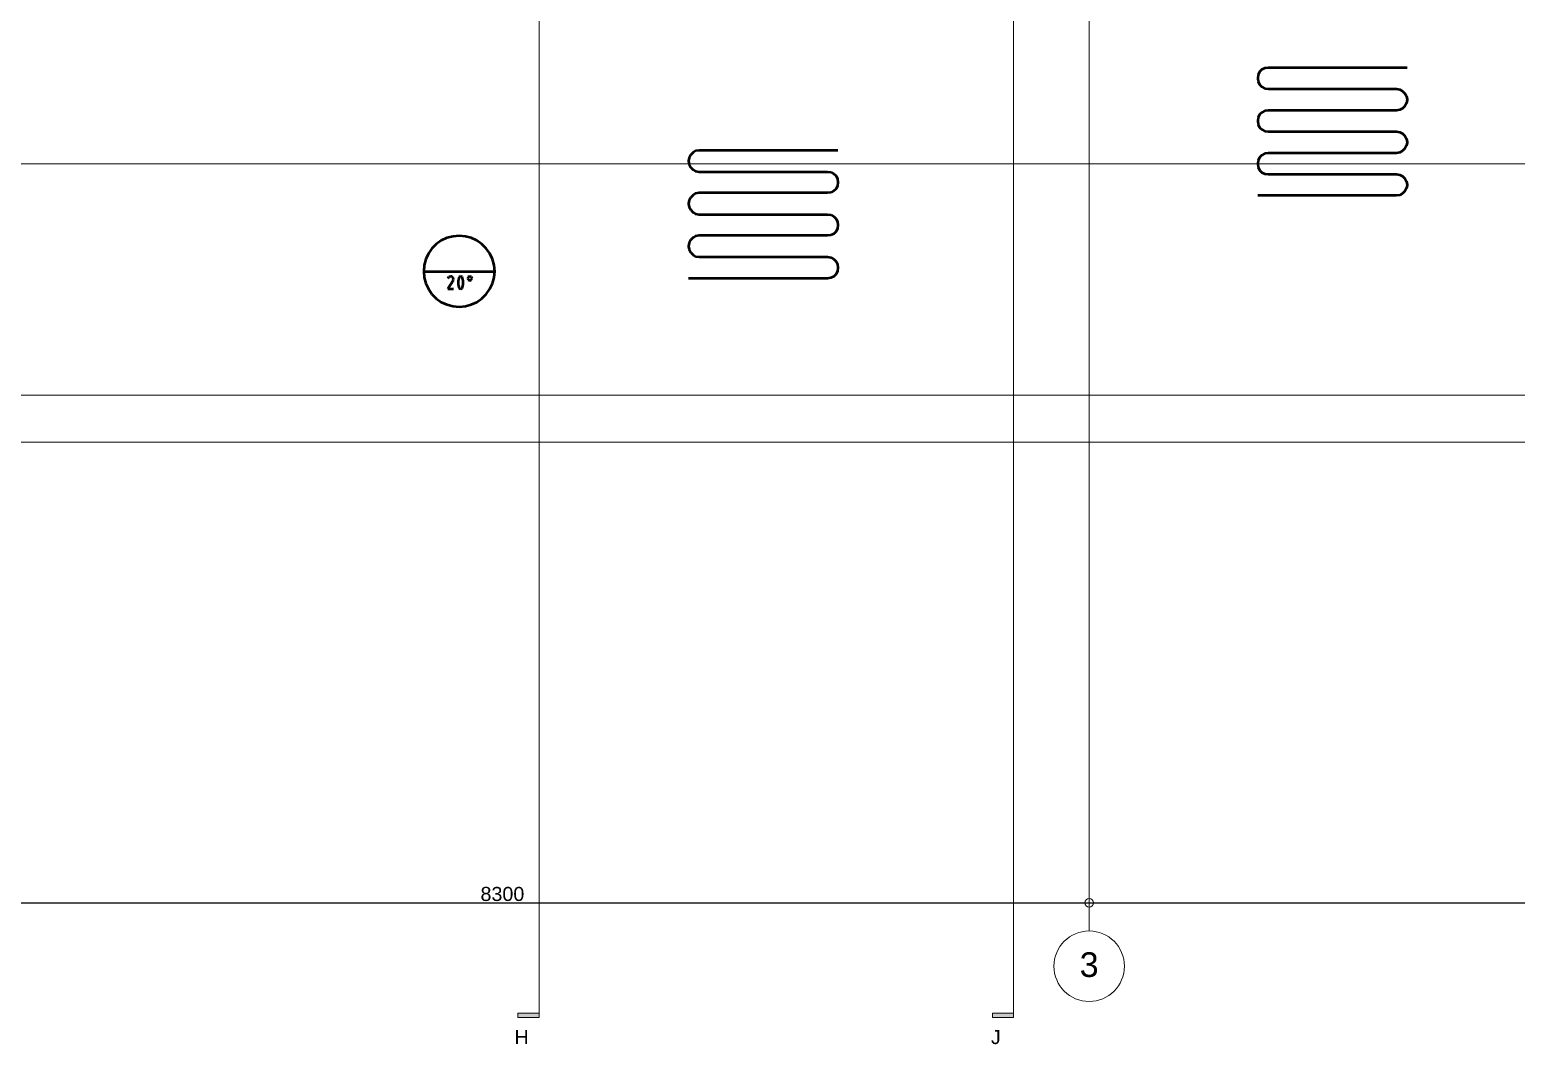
# Model space of a CAD drawing. Header units: metres. Extents: x -4.5 to 35.1, y -3.6 to 25.4.
# Drawn here: x 6.09 to 16.63, y -3.6 to 3.59 of the extents above; entities that cross this region are included whole.
import ezdxf

# ---------------------------------------------------------------- set-up
doc = ezdxf.new("R2010")
doc.units = ezdxf.units.M
doc.header["$PDMODE"] = 65
doc.layers.add('New_A Stramien', color=7, linetype='Continuous', lineweight=13)
doc.layers.add('Standard', color=7, linetype='Continuous', lineweight=25)
doc.styles.add('ARIAL', font='ARIAL.TTF')
doc.dimstyles.new('_DIMSTYLE_3', dxfattribs={"dimtxt": 0.1, "dimasz": 0.2, "dimexe": 0, "dimexo": 0, "dimgap": 0.05, "dimtad": 2, "dimdec": 0, "dimlfac": 1000, "dimrnd": 1, "dimdsep": 46, "dimtxsty": 'ARIAL', "dimblk1": 'ALL_ML_KREIS', "dimblk2": 'ALL_ML_KREIS', "dimsah": 1, "dimcen": 0, "dimclrd": 9, "dimclre": 9, "dimclrt": 9, "dimadec": 0, "dimazin": 0, "dimtfac": 1, "dimtdec": 0, "dimtix": 1, "dimtmove": 2, "dimatfit": 3, "dimfxl": 0, "dimtzin": 0, "dimlwd": 0, "dimlwe": 13, "dimarcsym": 0})

# ---------------------------------------------------------------- blocks, each defined once
blk = doc.blocks.new('ALL_ML_KREIS')
at = {"color": 0, "linetype": 'ByBlock', "lineweight": -2}
for p, q in [((-1, 0), (0.5, 0)), ((0, -0.5), (0, 0.5))]:
    blk.add_line(p, q, dxfattribs=at)
blk.add_circle((0, 0), 0.15, dxfattribs=at)
blk = doc.blocks.new('*D17')
at = {"layer": 'DEFPOINTS', "color": 252, "linetype": 'Continuous', "lineweight": 13}
for p in [(5.3, -2.6), (5.3, -2.6), (13.6, -2.6)]:
    blk.add_point(p, dxfattribs=at)
at = {"layer": 'Standard', "color": 9, "linetype": 'Continuous', "lineweight": -2}
for p, q in [((5.3, -2.6), (5.3, -2.6)), ((13.6, -2.6), (13.6, -2.6))]:
    blk.add_line(p, q, dxfattribs=at)
at = {"layer": 'Standard', "color": 252, "linetype": 'Continuous', "lineweight": -2}
blk.add_line((5.3, -2.6), (13.6, -2.6), dxfattribs=at)
at = {"layer": 'Standard', "color": 9, "linetype": 'Continuous', "lineweight": 13, "xscale": 0.2, "yscale": 0.2, "zscale": 0.2, "rotation": 180}
blk.add_blockref('ALL_ML_KREIS', (5.3, -2.6), dxfattribs=at)
at = {"layer": 'Standard', "color": 9, "linetype": 'Continuous', "lineweight": 13, "xscale": 0.2, "yscale": 0.2, "zscale": 0.2}
blk.add_blockref('ALL_ML_KREIS', (13.6, -2.6), dxfattribs=at)
at = {"layer": 'Standard', "color": 9, "linetype": 'Continuous', "lineweight": 13, "insert": (9.438, -2.538), "char_height": 0.1, "width": 0.4, "attachment_point": 5, "style": 'ARIAL'}
blk.add_mtext('\\A1;{8300}', dxfattribs=at)
blk = doc.blocks.new('*D18')
at = {"layer": 'DEFPOINTS', "color": 252, "linetype": 'Continuous', "lineweight": 13}
for p in [(13.6, -2.6), (13.6, -2.6), (21.3, -2.6)]:
    blk.add_point(p, dxfattribs=at)
at = {"layer": 'Standard', "color": 9, "linetype": 'Continuous', "lineweight": -2}
for p, q in [((13.6, -2.6), (13.6, -2.6)), ((21.3, -2.6), (21.3, -2.6))]:
    blk.add_line(p, q, dxfattribs=at)
at = {"layer": 'Standard', "color": 252, "linetype": 'Continuous', "lineweight": -2}
blk.add_line((13.6, -2.6), (21.3, -2.6), dxfattribs=at)
at = {"layer": 'Standard', "color": 9, "linetype": 'Continuous', "lineweight": 13, "xscale": 0.2, "yscale": 0.2, "zscale": 0.2, "rotation": 180}
blk.add_blockref('ALL_ML_KREIS', (13.6, -2.6), dxfattribs=at)
at = {"layer": 'Standard', "color": 9, "linetype": 'Continuous', "lineweight": 13, "xscale": 0.2, "yscale": 0.2, "zscale": 0.2}
blk.add_blockref('ALL_ML_KREIS', (21.3, -2.6), dxfattribs=at)
at = {"layer": 'Standard', "color": 9, "linetype": 'Continuous', "lineweight": 13, "insert": (17.438, -2.538), "char_height": 0.1, "width": 0.4, "attachment_point": 5, "style": 'ARIAL'}
blk.add_mtext('\\A1;{7700}', dxfattribs=at)
blk = doc.blocks.new('NSY101')
at = {"color": 0, "linetype": 'ByBlock', "lineweight": -2}
blk.add_circle((0, 0), 0.05, dxfattribs=at)
blk = doc.blocks.new('COMPLEXOBJECT_3')
at = {"layer": 'Standard', "color": 252, "linetype": 'Continuous', "lineweight": 13, "insert": (13.6, -3.04), "char_height": 0.175, "width": 0.22374, "attachment_point": 5, "style": 'ARIAL'}
blk.add_mtext('\\W0.99;3', dxfattribs=at)

msp = doc.modelspace()

# ---------------------------------------------------------------- hatches: boundary and pattern name
at = {"layer": 'Standard', "linetype": 'Continuous', "lineweight": 13}
for points in [[(9.6986, -3.4138), (9.6986, -3.3838), (9.5486, -3.3838), (9.5486, -3.4138)], [(13.0633, -3.4138), (13.0633, -3.3838), (12.9133, -3.3838), (12.9133, -3.4138)]]:
    msp.add_hatch(color=0, dxfattribs=at).paths.add_polyline_path(points)

# ---------------------------------------------------------------- linework, layer by layer
at = {"layer": 'New_A Stramien', "color": 252, "linetype": 'Continuous', "lineweight": 13}
for p, q in [((13.6, -1.8), (13.6, 23.46)), ((13.6, -1.8), (13.6, 23.46)), ((-2.89, 1), (25.9, 1)), ((-2.89, 1), (25.9, 1)), ((13.6, -1.8), (13.6, -2.8))]:
    msp.add_line(p, q, dxfattribs=at)
for start, end in [(90, 270), (270, 90)]:
    msp.add_arc((13.6, -3.05), 0.25, start, end, dxfattribs=at)
at = {"layer": 'Standard', "color": 252, "linetype": 'Continuous', "lineweight": 13}
for p, q in [((9.6986, -3.2638), (9.6986, 25.0491)), ((9.6986, -3.2638), (9.6986, 25.0491)), ((13.0633, -3.2638), (13.0633, 25.0491)), ((13.0633, -3.2638), (13.0633, 25.0491)), ((-4.1221, 2.6413), (26.8317, 2.6413)), ((-4.1221, 2.6413), (26.8317, 2.6413)), ((-4.1221, 0.6673), (26.8317, 0.6673)), ((-4.1221, 0.6673), (26.8317, 0.6673)), ((9.6986, -3.4138), (9.6986, -2.9038)), ((13.0633, -3.4138), (13.0633, -2.9038)), ((9.6986, -3.3838), (9.5486, -3.3838)), ((9.5486, -3.3838), (9.5486, -3.4138)), ((9.5486, -3.4138), (9.6986, -3.4138)), ((9.6986, -3.4138), (9.6986, -3.3838)), ((13.0633, -3.3838), (12.9133, -3.3838)), ((12.9133, -3.3838), (12.9133, -3.4138)), ((12.9133, -3.4138), (13.0633, -3.4138)), ((13.0633, -3.4138), (13.0633, -3.3838))]:
    msp.add_line(p, q, dxfattribs=at)
at = {"layer": 'Standard', "color": 52, "linetype": 'Continuous', "lineweight": 50}
for p, q in [((14.7986, 3.2731), (14.7965, 3.2501)), ((14.809, 3.2939), (14.7986, 3.2731)), ((14.8257, 3.3106), (14.809, 3.2939)), ((14.8465, 3.321), (14.8257, 3.3106)), ((14.8695, 3.3231), (14.8465, 3.321)), ((15.8549, 3.3231), (14.8695, 3.3231)), ((14.7965, 3.2501), (14.7965, 3.248)), ((14.7965, 3.248), (14.7986, 3.2251)), ((14.7986, 3.2251), (14.809, 3.2043)), ((14.809, 3.2043), (14.8257, 3.1876)), ((14.8257, 3.1876), (14.8465, 3.1772)), ((14.8465, 3.1772), (14.8695, 3.1731)), ((14.8695, 3.1731), (15.7799, 3.1731)), ((15.7799, 3.1731), (15.8029, 3.1689)), ((15.8029, 3.1689), (15.8237, 3.1585)), ((15.8237, 3.1585), (15.8404, 3.1418)), ((15.8404, 3.1418), (15.8508, 3.121)), ((15.8508, 3.0731), (15.8404, 3.0522)), ((15.8508, 3.121), (15.8549, 3.0981)), ((15.8549, 3.096), (15.8508, 3.0731)), ((15.8549, 3.0981), (15.8549, 3.096)), ((14.7986, 2.971), (14.7965, 2.9481)), ((14.809, 2.9918), (14.7986, 2.971)), ((14.8257, 3.0064), (14.809, 2.9918)), ((14.8465, 3.0189), (14.8257, 3.0064)), ((14.8695, 3.021), (14.8465, 3.0189)), ((15.7799, 3.021), (14.8695, 3.021)), ((15.8029, 3.0251), (15.7799, 3.021)), ((15.8237, 3.0356), (15.8029, 3.0251)), ((15.8404, 3.0522), (15.8237, 3.0356)), ((14.7965, 2.9481), (14.7965, 2.946)), ((14.7965, 2.946), (14.7986, 2.9209)), ((14.7986, 2.9209), (14.809, 2.9001)), ((14.809, 2.9001), (14.8257, 2.8855)), ((14.8257, 2.8855), (14.8465, 2.873)), ((14.8465, 2.873), (14.8695, 2.8709)), ((14.8695, 2.8709), (15.7799, 2.8709)), ((15.7799, 2.8709), (15.8029, 2.8668)), ((15.8029, 2.8668), (15.8237, 2.8564)), ((15.8237, 2.8564), (15.8404, 2.8397)), ((15.8404, 2.7501), (15.8237, 2.7335)), ((15.8404, 2.8397), (15.8508, 2.8189)), ((15.8508, 2.771), (15.8404, 2.7501)), ((15.8508, 2.8189), (15.8549, 2.7959)), ((15.8549, 2.7939), (15.8508, 2.771)), ((15.8549, 2.7959), (15.8549, 2.7939)), ((10.7629, 2.6855), (10.7588, 2.6626)), ((10.7588, 2.6626), (10.7588, 2.6605)), ((10.7588, 2.6605), (10.7629, 2.6376)), ((10.7734, 2.7064), (10.7629, 2.6855)), ((10.7629, 2.6376), (10.7734, 2.6168)), ((10.79, 2.723), (10.7734, 2.7064)), ((10.8088, 2.7335), (10.79, 2.723)), ((10.8338, 2.7376), (10.8088, 2.7335)), ((11.8172, 2.7376), (10.8338, 2.7376)), ((14.7986, 2.6668), (14.7965, 2.6439)), ((14.7965, 2.6439), (14.7965, 2.6418)), ((14.7965, 2.6418), (14.7986, 2.6188)), ((14.809, 2.6876), (14.7986, 2.6668)), ((14.8257, 2.7043), (14.809, 2.6876)), ((14.8465, 2.7147), (14.8257, 2.7043)), ((14.8695, 2.7189), (14.8465, 2.7147)), ((15.7799, 2.7189), (14.8695, 2.7189)), ((15.8029, 2.723), (15.7799, 2.7189)), ((15.8237, 2.7335), (15.8029, 2.723)), ((10.7734, 2.6168), (10.79, 2.6001)), ((10.79, 2.6001), (10.8088, 2.5897)), ((10.8088, 2.5897), (10.8338, 2.5855)), ((10.8338, 2.5855), (11.7443, 2.5855)), ((11.7443, 2.5855), (11.7672, 2.5834)), ((11.7672, 2.5834), (11.788, 2.5709)), ((11.788, 2.5709), (11.8047, 2.5563)), ((11.8047, 2.5563), (11.8151, 2.5355)), ((11.8151, 2.5355), (11.8172, 2.5105)), ((14.7986, 2.6188), (14.809, 2.598)), ((14.809, 2.598), (14.8257, 2.5814)), ((14.8257, 2.5814), (14.8465, 2.5709)), ((14.8465, 2.5709), (14.8695, 2.5689)), ((14.8695, 2.5689), (15.7799, 2.5689)), ((15.7799, 2.5689), (15.8029, 2.5647)), ((15.8029, 2.5647), (15.8237, 2.5543)), ((15.8237, 2.5543), (15.8404, 2.5376)), ((15.8404, 2.5376), (15.8508, 2.5168)), ((10.8088, 2.4313), (10.79, 2.4209)), ((10.8338, 2.4355), (10.8088, 2.4313)), ((11.7443, 2.4355), (10.8338, 2.4355)), ((11.7672, 2.4376), (11.7443, 2.4355)), ((11.788, 2.4501), (11.7672, 2.4376)), ((11.8047, 2.4647), (11.788, 2.4501)), ((11.8151, 2.4855), (11.8047, 2.4647)), ((11.8172, 2.5105), (11.8151, 2.4855)), ((15.8237, 2.4313), (15.8029, 2.4209)), ((15.8404, 2.448), (15.8237, 2.4313)), ((15.8508, 2.4688), (15.8404, 2.448)), ((15.8508, 2.5168), (15.8549, 2.4938)), ((15.8549, 2.4918), (15.8508, 2.4688)), ((15.8549, 2.4938), (15.8549, 2.4918)), ((10.7629, 2.3834), (10.7588, 2.3605)), ((10.7588, 2.3605), (10.7588, 2.3584)), ((10.7588, 2.3584), (10.7629, 2.3355)), ((10.7734, 2.4043), (10.7629, 2.3834)), ((10.7629, 2.3355), (10.7734, 2.3147)), ((10.79, 2.4209), (10.7734, 2.4043)), ((15.7799, 2.4168), (14.7965, 2.4168)), ((15.8029, 2.4209), (15.7799, 2.4168)), ((10.7734, 2.3147), (10.79, 2.298)), ((10.79, 2.298), (10.8088, 2.2876)), ((10.8088, 2.2876), (10.8338, 2.2834)), ((10.8338, 2.2834), (11.7443, 2.2834)), ((11.7443, 2.2834), (11.7672, 2.2793)), ((11.7672, 2.2793), (11.788, 2.2688)), ((11.788, 2.2688), (11.8047, 2.2522)), ((11.8047, 2.2522), (11.8151, 2.2313)), ((11.8151, 2.2313), (11.8172, 2.2084)), ((9.0441, 2.1167), (9.0045, 2.098)), ((9.0878, 2.1272), (9.0441, 2.1167)), ((9.1316, 2.1313), (9.0878, 2.1272)), ((9.1753, 2.1272), (9.1316, 2.1313)), ((9.217, 2.1167), (9.1753, 2.1272)), ((9.2566, 2.098), (9.217, 2.1167)), ((10.79, 2.1188), (10.7734, 2.1022)), ((10.8088, 2.1292), (10.79, 2.1188)), ((10.8338, 2.1334), (10.8088, 2.1292)), ((11.7443, 2.1334), (10.8338, 2.1334)), ((11.7672, 2.1355), (11.7443, 2.1334)), ((11.788, 2.1459), (11.7672, 2.1355)), ((11.8047, 2.1626), (11.788, 2.1459)), ((11.8151, 2.1834), (11.8047, 2.1626)), ((11.8172, 2.2063), (11.8151, 2.1834)), ((11.8172, 2.2084), (11.8172, 2.2063)), ((8.9128, 2.0063), (8.8941, 1.9667)), ((8.9378, 2.0417), (8.9128, 2.0063)), ((8.9691, 2.073), (8.9378, 2.0417)), ((9.0045, 2.098), (8.9691, 2.073)), ((9.292, 2.073), (9.2566, 2.098)), ((9.3233, 2.0417), (9.292, 2.073)), ((9.3483, 2.0063), (9.3233, 2.0417)), ((9.367, 1.9667), (9.3483, 2.0063)), ((10.7629, 2.0813), (10.7588, 2.0584)), ((10.7588, 2.0584), (10.7588, 2.0563)), ((10.7588, 2.0563), (10.7629, 2.0334)), ((10.7734, 2.1022), (10.7629, 2.0813)), ((10.7629, 2.0334), (10.7734, 2.0126)), ((10.7734, 2.0126), (10.79, 1.9959)), ((8.8836, 1.923), (8.8795, 1.8792)), ((8.8941, 1.9667), (8.8836, 1.923)), ((9.3795, 1.923), (9.367, 1.9667)), ((9.3837, 1.8792), (9.3795, 1.923)), ((10.79, 1.9959), (10.8088, 1.9855)), ((10.8088, 1.9855), (10.8338, 1.9813)), ((10.8338, 1.9813), (11.7443, 1.9813)), ((11.7443, 1.9813), (11.7672, 1.9771)), ((11.7672, 1.9771), (11.788, 1.9667)), ((11.788, 1.9667), (11.8047, 1.9501)), ((11.8047, 1.9501), (11.8151, 1.9292)), ((11.8151, 1.9292), (11.8172, 1.9063)), ((11.8172, 1.9042), (11.8151, 1.8813)), ((11.8172, 1.9063), (11.8172, 1.9042)), ((8.8795, 1.8792), (9.3837, 1.8792)), ((8.8795, 1.8792), (8.8836, 1.8355)), ((8.8836, 1.8355), (8.8941, 1.7938)), ((8.8941, 1.7938), (8.9128, 1.7542)), ((9.0587, 1.8396), (9.0503, 1.8292)), ((9.0878, 1.8146), (9.0503, 1.7542)), ((9.0712, 1.8438), (9.0587, 1.8396)), ((9.0816, 1.8417), (9.0712, 1.8438)), ((9.0878, 1.8334), (9.0816, 1.8417)), ((9.092, 1.823), (9.0878, 1.8334)), ((9.0878, 1.8146), (9.092, 1.823)), ((9.1316, 1.8396), (9.1232, 1.8125)), ((9.1232, 1.8125), (9.1232, 1.7855)), ((9.142, 1.8438), (9.1316, 1.8396)), ((9.1524, 1.8396), (9.142, 1.8438)), ((9.1607, 1.8125), (9.1524, 1.8396)), ((9.1607, 1.7855), (9.1607, 1.8125)), ((9.1962, 1.8396), (9.192, 1.8292)), ((9.192, 1.8292), (9.1962, 1.8188)), ((9.2066, 1.8438), (9.1962, 1.8396)), ((9.1962, 1.8188), (9.2066, 1.8146)), ((9.217, 1.8396), (9.2066, 1.8438)), ((9.2066, 1.8146), (9.217, 1.8188)), ((9.2232, 1.8292), (9.217, 1.8396)), ((9.217, 1.8188), (9.2232, 1.8292)), ((9.3483, 1.7542), (9.367, 1.7938)), ((9.367, 1.7938), (9.3795, 1.8355)), ((9.3795, 1.8355), (9.3837, 1.8792)), ((11.7443, 1.8292), (10.7588, 1.8292)), ((11.7672, 1.8334), (11.7443, 1.8292)), ((11.788, 1.8438), (11.7672, 1.8334)), ((11.8047, 1.8605), (11.788, 1.8438)), ((11.8151, 1.8813), (11.8047, 1.8605)), ((8.9128, 1.7542), (8.9378, 1.7167)), ((8.9378, 1.7167), (8.9691, 1.6876)), ((8.9691, 1.6876), (9.0045, 1.6605)), ((9.0503, 1.7542), (9.092, 1.7542)), ((9.1232, 1.7855), (9.1316, 1.7584)), ((9.1316, 1.7584), (9.142, 1.7542)), ((9.142, 1.7542), (9.1524, 1.7584)), ((9.1524, 1.7584), (9.1607, 1.7855)), ((9.2566, 1.6605), (9.292, 1.6876)), ((9.292, 1.6876), (9.3233, 1.7167)), ((9.3233, 1.7167), (9.3483, 1.7542)), ((9.0045, 1.6605), (9.0441, 1.6438)), ((9.0441, 1.6438), (9.0878, 1.6313)), ((9.0878, 1.6313), (9.1316, 1.6271)), ((9.1316, 1.6271), (9.1753, 1.6313)), ((9.1753, 1.6313), (9.217, 1.6438)), ((9.217, 1.6438), (9.2566, 1.6605))]:
    msp.add_line(p, q, dxfattribs=at)

# ---------------------------------------------------------------- block references
at = {"layer": 'New_A Stramien', "color": 252, "linetype": 'Continuous', "lineweight": 13, "xscale": 1e-09, "yscale": 1e-09, "zscale": 1e-09}
msp.add_blockref('NSY101', (13.6, -1.8), dxfattribs=at)
msp.add_blockref('NSY101', (13.6, -1.8), dxfattribs=at)
at = {"layer": 'Standard', "color": 252, "linetype": 'Continuous', "lineweight": 13}
msp.add_blockref('COMPLEXOBJECT_3', (0, 0), dxfattribs=at)

# ---------------------------------------------------------------- texts
at = {"layer": 'Standard', "color": 252, "linetype": 'Continuous', "lineweight": 13, "char_height": 0.1, "attachment_point": 4, "style": 'ARIAL'}
for s, insert, width in [('\\W0.99;H', (9.5242, -3.5522), 0.151357), ('\\W0.98;J', (12.904, -3.553), 0.119088)]:
    msp.add_mtext(s, dxfattribs=dict(at, insert=insert, width=width))

# ---------------------------------------------------------------- dimensions: what is measured, and where the dimension line sits
at = {"layer": 'Standard', "color": 252, "linetype": 'Continuous', "lineweight": 13}
for base, p1, p2, picture, middle in [((13.6, -2.6), (5.3, -2.6), (13.6, -2.6), '*D17', (9.438, -2.5382)), ((21.3, -2.6), (13.6, -2.6), (21.3, -2.6), '*D18', (17.438, -2.5383))]:
    dim = msp.add_linear_dim(base=base, p1=p1, p2=p2, dimstyle='_DIMSTYLE_3', override={"dimpost": '<>', "dimclrd": 9, "dimclre": 9, "dimclrt": 9, "dimlwd": 0, "dimlwe": 13}, dxfattribs=at)
    dim.commit()
    dim.dimension.update_dxf_attribs({"geometry": picture, "text_midpoint": middle, "dimtype": 160})

doc.saveas('drawing.dxf')
